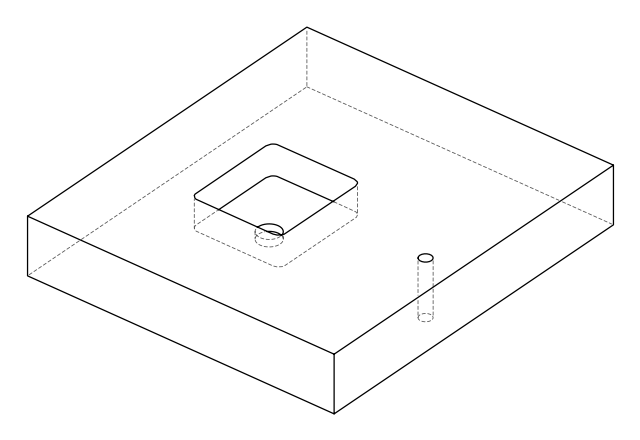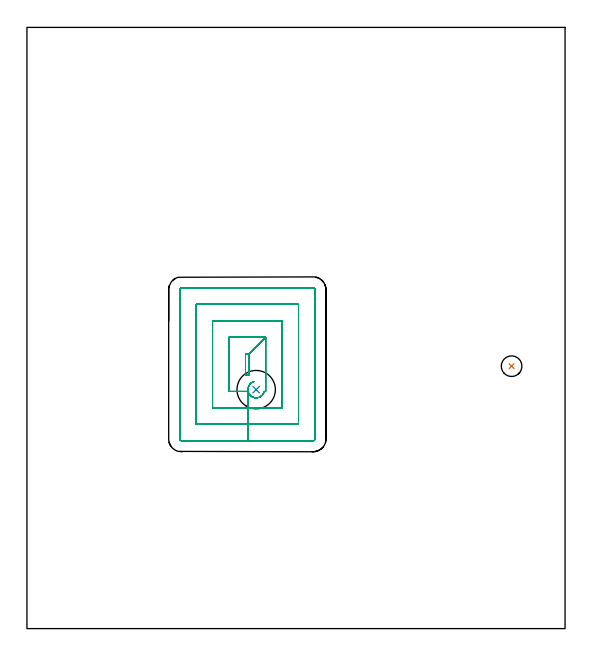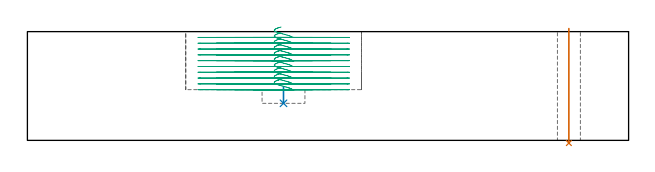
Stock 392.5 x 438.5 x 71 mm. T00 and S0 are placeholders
(PLAN: 3 operations, 2 tool changes, 25.4 min)
(1 INDEXABLE_INSERT_DRILL_THROUGH_HOLE_FROM_SOLID | STEP1HOLE | NXT0302_001 | 0.3 min | 12515 mm3)
(2 INDEXABLE_INSERT_DRILL_BLIND_HOLE_FROM_SOLID | STEP1POCKET | UGT0302_007 | 0.05 min | 28788 mm3)
(3 MILL_RECTANGULAR_POCKET | POCKET_RECTANGULAR_STRAIGHT | NXT0201_012 | Follow Part, ap 4, ae 75% | 25.07 min | 528231 mm3)
(TOOL NXT0302_001 | Index. Insert Drill 15mm [880-D1500L20-05] | D15 PA176 FL75 Z2)
(TOOL UGT0302_007 | Indexable Insert Drill 28mm | D28 PA180 FL50 Z2)
(TOOL NXT0201_012 | ENDMILL 16mm [2P460-1600-NA 1630] | D16 FL38 Z6)
(OP 1 INDEXABLE_INSERT_DRILL_THROUGH_HOLE_FROM_SOLID)
G17 G21 G94 G90
T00 M6
G54
G17 G0 G90 X353.5 Y191.4 S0 M3
G43 Z81. H1
G94 G81 G98 Z-1.762 F250. R73.
G80
M5
M2
(OP 2 INDEXABLE_INSERT_DRILL_BLIND_HOLE_FROM_SOLID)
G17 G21 G94 G90
T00 M6
G54
G17 G0 G90 X167.2 Y174.3 S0 M3
G43 Z81. H0
G94 G81 G98 Z24.2 F250. R35.1
G80
M5
M2
(OP 3 MILL_RECTANGULAR_POCKET)
G17 G21 G94 G90
T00 M6
G54
G17 G0 G90 X165.603 Y180.088 S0 M3
G43 Z81. H1
Z74.
G94 G1 X164.843 Y179.824 Z73.784 F250.
X164.105 Y179.448 Z73.562
X163.483 Y179.006 Z73.358
X163.211 Y178.791 Z73.265
X162.566 Y178.119 Z73.015
X162.033 Y177.356 Z72.766
X161.623 Y176.521 Z72.517
X161.347 Y175.632 Z72.267
X161.211 Y174.711 Z72.018
X161.218 Y173.78 Z71.768
X161.369 Y172.861 Z71.519
X161.593 Y172.177 Z71.326
X161.716 Y171.852 Z71.233
X162.156 Y171.044 Z70.986
X162.713 Y170.311 Z70.739
X163.376 Y169.672 Z70.493
X163.655 Y169.466 Z70.4
X163.935 Y169.26 Z70.307
X164.777 Y168.804 Z70.05
X165.392 Y168.583 Z69.875
X165.724 Y168.479 Z69.782
X166.671 Y168.322 Z69.525
X167.631 Y168.315 Z69.267
X168.58 Y168.461 Z69.01
X169.493 Y168.755 Z68.753
X170.349 Y169.19 Z68.496
X171.057 Y169.699 Z68.262
X171.698 Y170.324 Z68.022
X172.239 Y171.037 Z67.783
X172.669 Y171.821 Z67.543
X172.978 Y172.661 Z67.303
X173.054 Y173. Z67.21
X174.1 F500.
Y212.5
X162.1 Y200.5
X159.4
Y185.
X162.1
Y200.5
X174.1 Y212.5
X147.4
Y173.
X161.347
Y161.
X186.1
Y224.5
X135.4
Y161.
X161.347
Y149.
X198.1
Y236.5
X123.4
Y149.
X161.347
Y137.
X208.8
G3 X210.1 Y138.3 R1.3
G1 Y247.2
G3 X208.8 Y248.5 R1.3
G1 X112.7
G3 X111.4 Y247.2 R1.3
G1 Y138.3
G3 X112.7 Y137. R1.3
G1 X161.347
X162.347
G0 X165.605 Y180.083 Z70.21
G1 X164.799 Y179.805 Z69.982 F250.
X163.967 Y179.363 Z69.729
X163.686 Y179.16 Z69.636
X163.405 Y178.956 Z69.543
X162.708 Y178.286 Z69.284
X162.128 Y177.512 Z69.025
X161.678 Y176.655 Z68.766
X161.372 Y175.738 Z68.507
X161.216 Y174.783 Z68.247
X161.215 Y173.816 Z67.988
X161.369 Y172.861 Z67.729
X161.471 Y172.53 Z67.636
X161.574 Y172.198 Z67.543
X161.981 Y171.331 Z67.286
X162.52 Y170.54 Z67.03
X163.177 Y169.844 Z66.773
X163.935 Y169.26 Z66.517
X164.777 Y168.804 Z66.26
X165.102 Y168.681 Z66.167
X165.428 Y168.561 Z66.074
X166.287 Y168.367 Z65.838
X167.165 Y168.299 Z65.602
X168.044 Y168.36 Z65.366
X168.904 Y168.548 Z65.13
X169.728 Y168.858 Z64.894
X170.499 Y169.285 Z64.658
X170.778 Y169.492 Z64.565
X171.057 Y169.699 Z64.472
X171.698 Y170.324 Z64.232
X172.239 Y171.037 Z63.993
X172.669 Y171.821 Z63.753
X172.978 Y172.661 Z63.513
X173.054 Y173. Z63.42
X174.1 F500.
Y212.5
X162.1 Y200.5
X159.4
Y185.
X162.1
Y200.5
X174.1 Y212.5
X147.4
Y173.
X161.347
Y161.
X186.1
Y224.5
X135.4
Y161.
X161.347
Y149.
X198.1
Y236.5
X123.4
Y149.
X161.347
Y137.
X208.8
G3 X210.1 Y138.3 R1.3
G1 Y247.2
G3 X208.8 Y248.5 R1.3
G1 X112.7
G3 X111.4 Y247.2 R1.3
G1 Y138.3
G3 X112.7 Y137. R1.3
G1 X161.347
X162.347
G0 X165.605 Y180.083 Z66.42
G1 X164.799 Y179.805 Z66.192 F250.
X163.967 Y179.363 Z65.939
X163.686 Y179.16 Z65.846
X163.405 Y178.956 Z65.753
X162.708 Y178.286 Z65.494
X162.128 Y177.512 Z65.235
X161.678 Y176.655 Z64.976
X161.372 Y175.738 Z64.717
X161.216 Y174.783 Z64.457
X161.215 Y173.816 Z64.198
X161.369 Y172.861 Z63.939
X161.471 Y172.53 Z63.846
X161.574 Y172.198 Z63.753
X161.981 Y171.331 Z63.496
X162.52 Y170.54 Z63.24
X163.177 Y169.844 Z62.983
X163.935 Y169.26 Z62.727
X164.777 Y168.804 Z62.47
X165.102 Y168.681 Z62.377
X165.428 Y168.561 Z62.284
X166.287 Y168.367 Z62.048
X167.165 Y168.299 Z61.812
X168.044 Y168.36 Z61.576
X168.904 Y168.548 Z61.34
X169.728 Y168.858 Z61.104
X170.499 Y169.285 Z60.868
X170.778 Y169.492 Z60.775
X171.057 Y169.699 Z60.682
X171.698 Y170.324 Z60.442
X172.239 Y171.037 Z60.203
X172.669 Y171.821 Z59.963
X172.978 Y172.661 Z59.723
X173.054 Y173. Z59.63
X174.1 F500.
Y212.5
X162.1 Y200.5
X159.4
Y185.
X162.1
Y200.5
X174.1 Y212.5
X147.4
Y173.
X161.347
Y161.
X186.1
Y224.5
X135.4
Y161.
X161.347
Y149.
X198.1
Y236.5
X123.4
Y149.
X161.347
Y137.
X208.8
G3 X210.1 Y138.3 R1.3
G1 Y247.2
G3 X208.8 Y248.5 R1.3
G1 X112.7
G3 X111.4 Y247.2 R1.3
G1 Y138.3
G3 X112.7 Y137. R1.3
G1 X161.347
X162.347
G0 X165.603 Y180.073 Z62.63
G1 X165.199 Y179.962 Z62.518 F250.
X164.414 Y179.621 Z62.288
X164.116 Y179.443 Z62.195
X163.899 Y179.313 Z62.128
X163.694 Y179.166 Z62.06
X163.413 Y178.963 Z61.967
X162.766 Y178.35 Z61.728
X162.217 Y177.649 Z61.49
X161.777 Y176.874 Z61.251
X161.647 Y176.553 Z61.158
X161.516 Y176.231 Z61.065
X161.308 Y175.45 Z60.848
X161.207 Y174.647 Z60.632
X161.214 Y173.838 Z60.415
X161.26 Y173.494 Z60.322
X161.306 Y173.15 Z60.229
X161.369 Y172.861 Z60.149
X161.471 Y172.529 Z60.056
X161.534 Y172.327 Z60.
X161.611 Y172.13 Z59.943
X161.737 Y171.806 Z59.85
X162.139 Y171.07 Z59.625
X162.639 Y170.396 Z59.4
X163.228 Y169.798 Z59.176
X163.894 Y169.287 Z58.951
X164.194 Y169.113 Z58.858
X164.494 Y168.938 Z58.765
X164.768 Y168.808 Z58.683
X165.093 Y168.685 Z58.59
X165.419 Y168.564 Z58.497
X165.987 Y168.42 Z58.34
X166.331 Y168.371 Z58.247
X166.675 Y168.321 Z58.154
X167.606 Y168.314 Z57.904
X168.527 Y168.449 Z57.655
X169.416 Y168.724 Z57.406
X169.731 Y168.87 Z57.312
X170.046 Y169.017 Z57.219
X170.501 Y169.287 Z57.078
X170.781 Y169.493 Z56.984
X171.059 Y169.701 Z56.891
X171.371 Y169.983 Z56.779
X171.606 Y170.238 Z56.686
X171.842 Y170.493 Z56.593
X172.4 Y171.3 Z56.33
X172.821 Y172.186 Z56.067
X172.925 Y172.518 Z55.974
X172.999 Y172.756 Z55.907
X173.054 Y173. Z55.84
X174.1 F500.
Y212.5
X162.1 Y200.5
X159.4
Y185.
X162.1
Y200.5
X174.1 Y212.5
X147.4
Y173.
X161.347
Y161.
X186.1
Y224.5
X135.4
Y161.
X161.347
Y149.
X198.1
Y236.5
X123.4
Y149.
X161.347
Y137.
X208.8
G3 X210.1 Y138.3 R1.3
G1 Y247.2
G3 X208.8 Y248.5 R1.3
G1 X112.7
G3 X111.4 Y247.2 R1.3
G1 Y138.3
G3 X112.7 Y137. R1.3
G1 X161.347
X162.347
G0 X165.603 Y180.073 Z58.84
G1 X165.199 Y179.962 Z58.728 F250.
X164.414 Y179.621 Z58.498
X164.116 Y179.443 Z58.405
X163.899 Y179.313 Z58.338
X163.694 Y179.166 Z58.27
X163.413 Y178.963 Z58.177
X162.766 Y178.35 Z57.938
X162.217 Y177.649 Z57.7
X161.777 Y176.874 Z57.461
X161.647 Y176.553 Z57.368
X161.516 Y176.231 Z57.275
X161.308 Y175.45 Z57.058
X161.207 Y174.647 Z56.842
X161.214 Y173.838 Z56.625
X161.26 Y173.494 Z56.532
X161.306 Y173.15 Z56.439
X161.369 Y172.861 Z56.359
X161.471 Y172.529 Z56.266
X161.534 Y172.327 Z56.21
X161.611 Y172.13 Z56.153
X161.737 Y171.806 Z56.06
X162.139 Y171.07 Z55.835
X162.639 Y170.396 Z55.61
X163.228 Y169.798 Z55.386
X163.894 Y169.287 Z55.161
X164.194 Y169.113 Z55.068
X164.494 Y168.938 Z54.975
X164.768 Y168.808 Z54.893
X165.093 Y168.685 Z54.8
X165.419 Y168.564 Z54.707
X165.987 Y168.42 Z54.55
X166.331 Y168.371 Z54.457
X166.675 Y168.321 Z54.364
X167.606 Y168.314 Z54.114
X168.527 Y168.449 Z53.865
X169.416 Y168.724 Z53.616
X169.731 Y168.87 Z53.522
X170.046 Y169.017 Z53.429
X170.501 Y169.287 Z53.288
X170.781 Y169.493 Z53.194
X171.059 Y169.701 Z53.101
X171.371 Y169.983 Z52.989
X171.606 Y170.238 Z52.896
X171.842 Y170.493 Z52.803
X172.4 Y171.3 Z52.54
X172.821 Y172.186 Z52.277
X172.925 Y172.518 Z52.184
X172.999 Y172.756 Z52.117
X173.054 Y173. Z52.05
X174.1 F500.
Y212.5
X162.1 Y200.5
X159.4
Y185.
X162.1
Y200.5
X174.1 Y212.5
X147.4
Y173.
X161.347
Y161.
X186.1
Y224.5
X135.4
Y161.
X161.347
Y149.
X198.1
Y236.5
X123.4
Y149.
X161.347
Y137.
X208.8
G3 X210.1 Y138.3 R1.3
G1 Y247.2
G3 X208.8 Y248.5 R1.3
G1 X112.7
G3 X111.4 Y247.2 R1.3
G1 Y138.3
G3 X112.7 Y137. R1.3
G1 X161.347
X162.347
G0 X165.605 Y180.083 Z55.05
G1 X164.799 Y179.805 Z54.822 F250.
X163.967 Y179.363 Z54.569
X163.686 Y179.16 Z54.476
X163.405 Y178.956 Z54.383
X162.708 Y178.286 Z54.124
X162.128 Y177.512 Z53.865
X161.678 Y176.655 Z53.606
X161.372 Y175.738 Z53.347
X161.216 Y174.783 Z53.087
X161.215 Y173.816 Z52.828
X161.369 Y172.861 Z52.569
X161.471 Y172.53 Z52.476
X161.574 Y172.198 Z52.383
X161.981 Y171.331 Z52.126
X162.52 Y170.54 Z51.87
X163.177 Y169.844 Z51.613
X163.935 Y169.26 Z51.357
X164.777 Y168.804 Z51.1
X165.102 Y168.681 Z51.007
X165.428 Y168.561 Z50.914
X166.287 Y168.367 Z50.678
X167.165 Y168.299 Z50.442
X168.044 Y168.36 Z50.206
X168.904 Y168.548 Z49.97
X169.728 Y168.858 Z49.734
X170.499 Y169.285 Z49.498
X170.778 Y169.492 Z49.405
X171.057 Y169.699 Z49.312
X171.698 Y170.324 Z49.072
X172.239 Y171.037 Z48.833
X172.669 Y171.821 Z48.593
X172.978 Y172.661 Z48.353
X173.054 Y173. Z48.26
X174.1 F500.
Y212.5
X162.1 Y200.5
X159.4
Y185.
X162.1
Y200.5
X174.1 Y212.5
X147.4
Y173.
X161.347
Y161.
X186.1
Y224.5
X135.4
Y161.
X161.347
Y149.
X198.1
Y236.5
X123.4
Y149.
X161.347
Y137.
X208.8
G3 X210.1 Y138.3 R1.3
G1 Y247.2
G3 X208.8 Y248.5 R1.3
G1 X112.7
G3 X111.4 Y247.2 R1.3
G1 Y138.3
G3 X112.7 Y137. R1.3
G1 X161.347
X162.347
G0 X165.605 Y180.083 Z51.26
G1 X164.799 Y179.805 Z51.032 F250.
X163.967 Y179.363 Z50.779
X163.686 Y179.16 Z50.686
X163.405 Y178.956 Z50.593
X162.708 Y178.286 Z50.334
X162.128 Y177.512 Z50.075
X161.678 Y176.655 Z49.816
X161.372 Y175.738 Z49.557
X161.216 Y174.783 Z49.297
X161.215 Y173.816 Z49.038
X161.369 Y172.861 Z48.779
X161.471 Y172.53 Z48.686
X161.574 Y172.198 Z48.593
X161.981 Y171.331 Z48.337
X162.52 Y170.54 Z48.08
X163.177 Y169.844 Z47.824
X163.935 Y169.26 Z47.567
X164.777 Y168.804 Z47.311
X165.102 Y168.681 Z47.217
X165.428 Y168.561 Z47.124
X166.287 Y168.367 Z46.888
X167.165 Y168.299 Z46.652
X168.044 Y168.36 Z46.416
X168.904 Y168.548 Z46.18
X169.728 Y168.858 Z45.944
X170.499 Y169.285 Z45.708
X170.778 Y169.492 Z45.615
X171.057 Y169.699 Z45.522
X171.698 Y170.324 Z45.282
X172.239 Y171.037 Z45.043
X172.669 Y171.821 Z44.803
X172.978 Y172.661 Z44.563
X173.054 Y173. Z44.47
X174.1 F500.
Y212.5
X162.1 Y200.5
X159.4
Y185.
X162.1
Y200.5
X174.1 Y212.5
X147.4
Y173.
X161.347
Y161.
X186.1
Y224.5
X135.4
Y161.
X161.347
Y149.
X198.1
Y236.5
X123.4
Y149.
X161.347
Y137.
X208.8
G3 X210.1 Y138.3 R1.3
G1 Y247.2
G3 X208.8 Y248.5 R1.3
G1 X112.7
G3 X111.4 Y247.2 R1.3
G1 Y138.3
G3 X112.7 Y137. R1.3
G1 X161.347
X162.347
G0 X165.604 Y180.083 Z47.47
G1 X164.799 Y179.805 Z47.242 F250.
X163.967 Y179.363 Z46.989
X163.686 Y179.16 Z46.896
X163.405 Y178.956 Z46.803
X162.708 Y178.285 Z46.544
X162.128 Y177.511 Z46.285
X161.678 Y176.654 Z46.026
X161.372 Y175.736 Z45.766
X161.217 Y174.781 Z45.507
X161.216 Y173.814 Z45.248
X161.37 Y172.859 Z44.989
X161.472 Y172.527 Z44.896
X161.534 Y172.326 Z44.839
X161.611 Y172.13 Z44.783
X161.737 Y171.806 Z44.69
X162.157 Y171.041 Z44.456
X162.683 Y170.345 Z44.222
X163.304 Y169.732 Z43.988
X164.007 Y169.214 Z43.755
X164.777 Y168.804 Z43.521
X165.102 Y168.681 Z43.428
X165.428 Y168.561 Z43.334
X166.287 Y168.367 Z43.098
X167.165 Y168.299 Z42.862
X168.044 Y168.36 Z42.627
X168.904 Y168.548 Z42.391
X169.728 Y168.858 Z42.155
X170.499 Y169.285 Z41.919
X170.778 Y169.492 Z41.825
X171.057 Y169.699 Z41.732
X171.612 Y170.229 Z41.527
X172.095 Y170.826 Z41.321
X172.499 Y171.478 Z41.115
X172.817 Y172.177 Z40.91
X172.922 Y172.508 Z40.817
X172.998 Y172.751 Z40.748
X173.054 Y173. Z40.68
X174.1 F500.
Y212.5
X162.1 Y200.5
X159.4
Y185.
X162.1
Y200.5
X174.1 Y212.5
X147.4
Y173.
X161.347
Y161.
X186.1
Y224.5
X135.4
Y161.
X161.347
Y149.
X198.1
Y236.5
X123.4
Y149.
X161.347
Y137.
X208.8
G3 X210.1 Y138.3 R1.3
G1 Y247.2
G3 X208.8 Y248.5 R1.3
G1 X112.7
G3 X111.4 Y247.2 R1.3
G1 Y138.3
G3 X112.7 Y137. R1.3
G1 X161.347
X162.347
G0 X165.604 Y180.083 Z43.68
G1 X164.799 Y179.805 Z43.452 F250.
X163.967 Y179.363 Z43.199
X163.686 Y179.16 Z43.106
X163.405 Y178.956 Z43.013
X162.708 Y178.285 Z42.754
X162.128 Y177.511 Z42.495
X161.678 Y176.654 Z42.236
X161.372 Y175.736 Z41.976
X161.217 Y174.781 Z41.717
X161.216 Y173.814 Z41.458
X161.37 Y172.859 Z41.199
X161.472 Y172.527 Z41.106
X161.534 Y172.326 Z41.049
X161.611 Y172.13 Z40.993
X161.737 Y171.806 Z40.9
X162.157 Y171.041 Z40.666
X162.683 Y170.345 Z40.432
X163.304 Y169.732 Z40.198
X164.007 Y169.214 Z39.965
X164.777 Y168.804 Z39.731
X165.102 Y168.681 Z39.638
X165.428 Y168.561 Z39.544
X166.287 Y168.367 Z39.308
X167.165 Y168.299 Z39.072
X168.044 Y168.36 Z38.837
X168.904 Y168.548 Z38.601
X169.728 Y168.858 Z38.365
X170.499 Y169.285 Z38.129
X170.778 Y169.492 Z38.035
X171.057 Y169.699 Z37.942
X171.612 Y170.229 Z37.737
X172.095 Y170.826 Z37.531
X172.499 Y171.478 Z37.325
X172.817 Y172.177 Z37.12
X172.922 Y172.508 Z37.027
X172.998 Y172.751 Z36.958
X173.054 Y173. Z36.89
X174.1 F500.
Y212.5
X162.1 Y200.5
X159.4
Y185.
X162.1
Y200.5
X174.1 Y212.5
X147.4
Y173.
X161.347
Y161.
X186.1
Y224.5
X135.4
Y161.
X161.347
Y149.
X198.1
Y236.5
X123.4
Y149.
X161.347
Y137.
X208.8
G3 X210.1 Y138.3 R1.3
G1 Y247.2
G3 X208.8 Y248.5 R1.3
G1 X112.7
G3 X111.4 Y247.2 R1.3
G1 Y138.3
G3 X112.7 Y137. R1.3
G1 X161.347
X162.347
G0 X165.605 Y180.083 Z39.89
G1 X164.799 Y179.805 Z39.662 F250.
X163.967 Y179.363 Z39.409
X163.686 Y179.16 Z39.316
X163.405 Y178.956 Z39.223
X162.708 Y178.286 Z38.964
X162.128 Y177.512 Z38.705
X161.678 Y176.655 Z38.446
X161.372 Y175.738 Z38.187
X161.216 Y174.783 Z37.927
X161.215 Y173.816 Z37.668
X161.369 Y172.861 Z37.409
X161.471 Y172.53 Z37.316
X161.574 Y172.198 Z37.223
X161.981 Y171.331 Z36.967
X162.52 Y170.54 Z36.71
X163.177 Y169.844 Z36.454
X163.935 Y169.26 Z36.197
X164.777 Y168.804 Z35.941
X165.102 Y168.681 Z35.847
X165.428 Y168.561 Z35.754
X166.287 Y168.367 Z35.518
X167.165 Y168.299 Z35.282
X168.044 Y168.36 Z35.046
X168.904 Y168.548 Z34.81
X169.728 Y168.858 Z34.574
X170.499 Y169.285 Z34.338
X170.778 Y169.492 Z34.245
X171.057 Y169.699 Z34.152
X171.698 Y170.324 Z33.912
X172.239 Y171.037 Z33.673
X172.669 Y171.821 Z33.433
X172.978 Y172.661 Z33.193
X173.054 Y173. Z33.1
X174.1 F500.
Y212.5
X162.1 Y200.5
X159.4
Y185.
X162.1
Y200.5
X174.1 Y212.5
X147.4
Y173.
X161.347
Y161.
X186.1
Y224.5
X135.4
Y161.
X161.347
Y149.
X198.1
Y236.5
X123.4
Y149.
X161.347
Y137.
X208.8
G3 X210.1 Y138.3 R1.3
G1 Y247.2
G3 X208.8 Y248.5 R1.3
G1 X112.7
G3 X111.4 Y247.2 R1.3
G1 Y138.3
G3 X112.7 Y137. R1.3
G1 X161.347
X162.347
G0 Z81.
M5
M2
